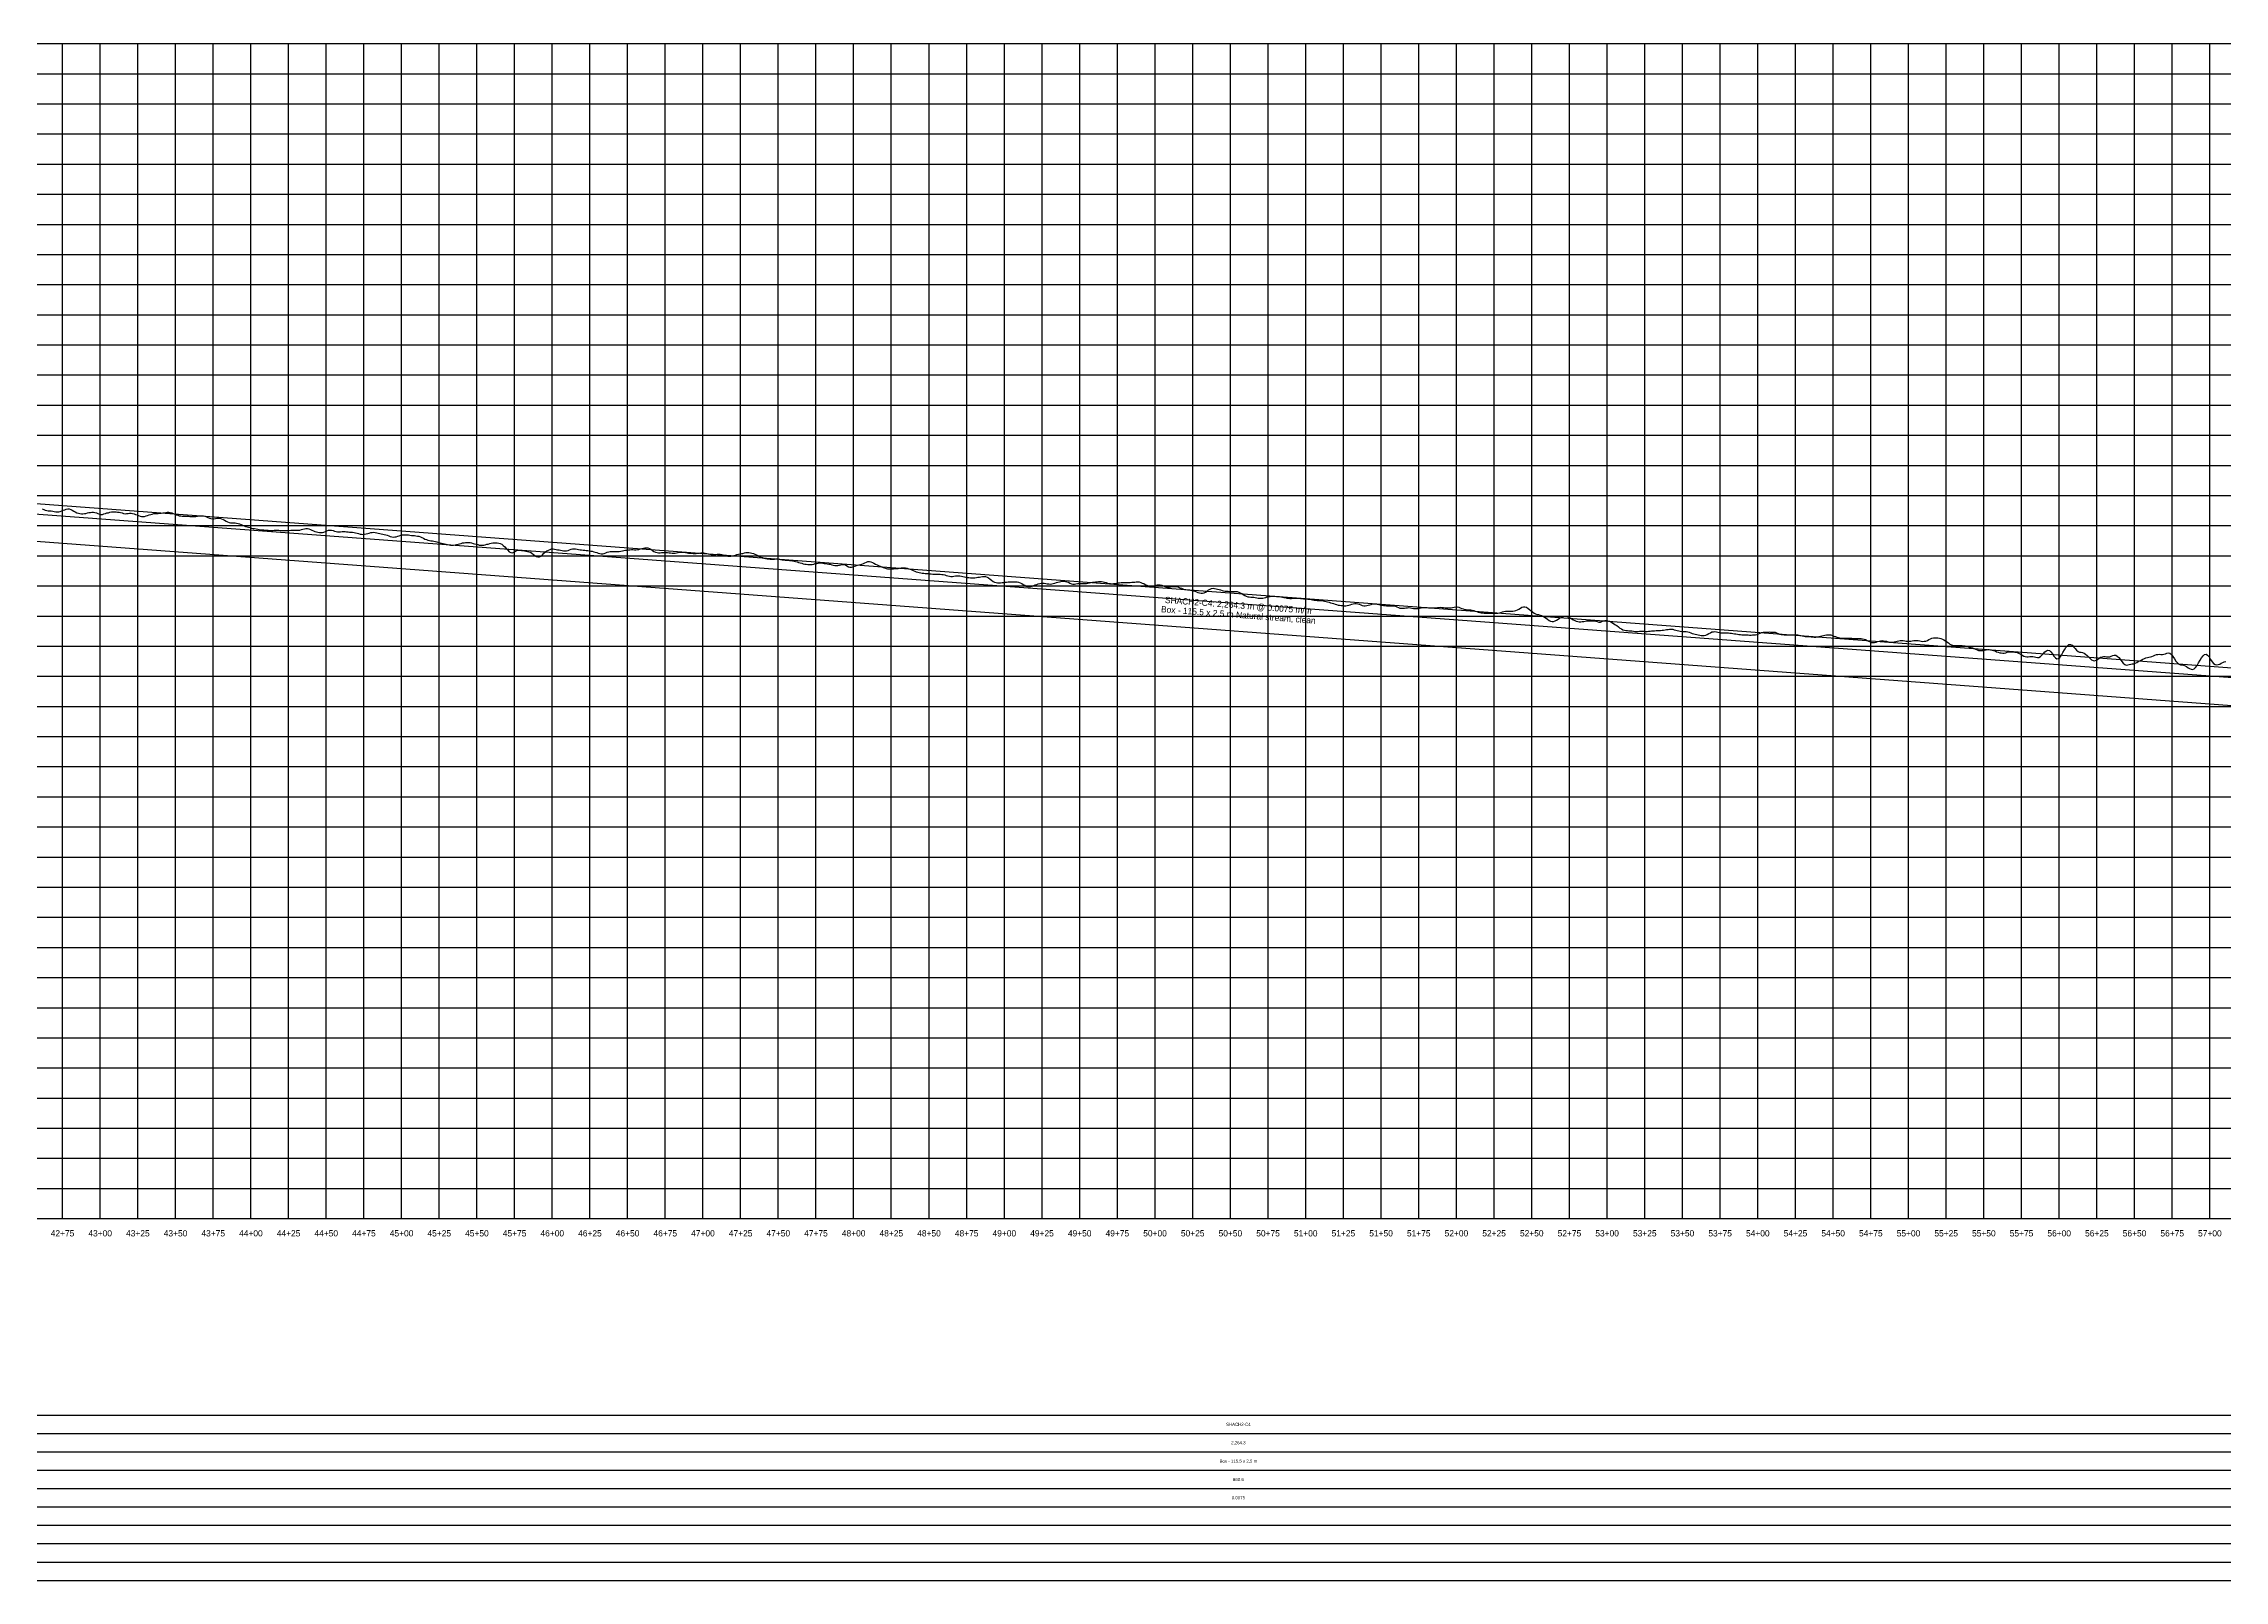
# Model space of a CAD drawing. Extents: x -64 to 11475, y -140 to 887.
# Drawn here: x 4262 to 5710, y -140 to 880 of the extents above; entities that cross this region are included whole.
import ezdxf
from ezdxf.enums import TextEntityAlignment as Align

# ---------------------------------------------------------------- set-up
doc = ezdxf.new("R2010")
doc.units = 0
for name, color, linetype in [('Annotation', 7, 'Continuous'), ('Annotation_Table', 254, 'Continuous'), ('Crown', 7, 'Continuous'), ('Grid', 254, 'Continuous'), ('Grid_Text', 7, 'Continuous'), ('Ground_Elevation', 3, 'Continuous'), ('Hydraulic_Grade', 5, 'Continuous'), ('Invert', 7, 'Continuous')]:
    doc.layers.add(name, color=color, linetype=linetype)

msp = doc.modelspace()

# ---------------------------------------------------------------- linework, layer by layer
at = {"layer": 'Annotation_Table', "color": 254}
for points in [[(-25, -30.5), (11450, -30.5)], [(-25, -42.7), (11450, -42.7)], [(-25, -54.9), (11450, -54.9)], [(-25, -67.1), (11450, -67.1)], [(-25, -79.2), (11450, -79.2)], [(-25, -91.4), (11450, -91.4)], [(-25, -103.6), (11450, -103.6)], [(-25, -115.8), (11450, -115.8)], [(-25, -128), (11450, -128)], [(-25, -140.2), (11450, -140.2)]]:
    msp.add_lwpolyline(points, dxfattribs=at)
at = {"layer": 'Crown', "color": 0}
msp.add_lwpolyline([(3923.2, 599.8), (6187.5, 430.2)], dxfattribs=at)
at = {"layer": 'Grid', "color": 254}
for points in [[(-25, 880), (11450, 880)], [(4275, 100), (4275, 880)], [(4300, 100), (4300, 880)], [(4325, 100), (4325, 880)], [(4350, 100), (4350, 880)], [(4375, 100), (4375, 880)], [(4400, 100), (4400, 880)], [(4425, 100), (4425, 880)], [(4450, 100), (4450, 880)], [(4475, 100), (4475, 880)], [(4500, 100), (4500, 880)], [(4525, 100), (4525, 880)], [(4550, 100), (4550, 880)], [(4575, 100), (4575, 880)], [(4600, 100), (4600, 880)], [(4625, 100), (4625, 880)], [(4650, 100), (4650, 880)], [(4675, 100), (4675, 880)], [(4700, 100), (4700, 880)], [(4725, 100), (4725, 880)], [(4750, 100), (4750, 880)], [(4775, 100), (4775, 880)], [(4800, 100), (4800, 880)], [(4825, 100), (4825, 880)], [(4850, 100), (4850, 880)], [(4875, 100), (4875, 880)], [(4900, 100), (4900, 880)], [(4925, 100), (4925, 880)], [(4950, 100), (4950, 880)], [(4975, 100), (4975, 880)], [(5000, 100), (5000, 880)], [(5025, 100), (5025, 880)], [(5050, 100), (5050, 880)], [(5075, 100), (5075, 880)], [(5100, 100), (5100, 880)], [(5125, 100), (5125, 880)], [(5150, 100), (5150, 880)], [(5175, 100), (5175, 880)], [(5200, 100), (5200, 880)], [(5225, 100), (5225, 880)], [(5250, 100), (5250, 880)], [(5275, 100), (5275, 880)], [(5300, 100), (5300, 880)], [(5325, 100), (5325, 880)], [(5350, 100), (5350, 880)], [(5375, 100), (5375, 880)], [(5400, 100), (5400, 880)], [(5425, 100), (5425, 880)], [(5450, 100), (5450, 880)], [(5475, 100), (5475, 880)], [(5500, 100), (5500, 880)], [(5525, 100), (5525, 880)], [(5550, 100), (5550, 880)], [(5575, 100), (5575, 880)], [(5600, 100), (5600, 880)], [(5625, 100), (5625, 880)], [(5650, 100), (5650, 880)], [(5675, 100), (5675, 880)], [(5700, 100), (5700, 880)], [(-25, 860), (11450, 860)], [(-25, 840), (11450, 840)], [(-25, 820), (11450, 820)], [(-25, 800), (11450, 800)], [(-25, 780), (11450, 780)], [(-25, 760), (11450, 760)], [(-25, 740), (11450, 740)], [(-25, 720), (11450, 720)], [(-25, 700), (11450, 700)], [(-25, 680), (11450, 680)], [(-25, 660), (11450, 660)], [(-25, 640), (11450, 640)], [(-25, 620), (11450, 620)], [(-25, 600), (11450, 600)], [(-25, 580), (11450, 580)], [(-25, 560), (11450, 560)], [(-25, 540), (11450, 540)], [(-25, 520), (11450, 520)], [(-25, 500), (11450, 500)], [(-25, 480), (11450, 480)], [(-25, 460), (11450, 460)], [(-25, 440), (11450, 440)], [(-25, 420), (11450, 420)], [(-25, 400), (11450, 400)], [(-25, 380), (11450, 380)], [(-25, 360), (11450, 360)], [(-25, 340), (11450, 340)], [(-25, 320), (11450, 320)], [(-25, 300), (11450, 300)], [(-25, 280), (11450, 280)], [(-25, 260), (11450, 260)], [(-25, 240), (11450, 240)], [(-25, 220), (11450, 220)], [(-25, 200), (11450, 200)], [(-25, 180), (11450, 180)], [(-25, 160), (11450, 160)], [(-25, 140), (11450, 140)], [(-25, 120), (11450, 120)], [(-25, 100), (11450, 100)]]:
    msp.add_lwpolyline(points, dxfattribs=at)
at = {"layer": 'Ground_Elevation', "color": 3}
msp.add_lwpolyline([(4261.5, 571.2), (4262.5, 570.7), (4263.5, 570.3), (4264.5, 570.1), (4265.5, 569.9), (4266.5, 569.9), (4267.5, 569.8), (4268.5, 569.6), (4269.5, 569.4), (4270.5, 569.2), (4271.5, 569.2), (4272.5, 569.2), (4273.5, 569.4), (4274.5, 569.8), (4275.5, 570.2), (4276.5, 570.6), (4277.5, 571), (4278.5, 571.2), (4279.5, 571.2), (4280.5, 570.8), (4281.5, 570.3), (4282.5, 569.7), (4283.5, 569.1), (4284.5, 568.6), (4285.5, 568.3), (4286.5, 568), (4287.5, 567.9), (4288.5, 567.9), (4289.5, 568), (4290.5, 568.1), (4291.5, 568.4), (4292.5, 568.7), (4293.5, 568.8), (4294.5, 569), (4295.5, 569), (4296.5, 568.8), (4297.5, 568.5), (4298.5, 568.1), (4299.5, 567.7), (4300.5, 567.4), (4301.5, 567.4), (4302.5, 567.8), (4303.5, 568.1), (4304.5, 568.4), (4305.5, 568.4), (4306.5, 569), (4307.5, 569.1), (4308.5, 569.2), (4309.5, 569.1), (4310.5, 569.1), (4311.5, 569), (4312.5, 568.9), (4313.5, 568.8), (4314.5, 568.5), (4315.5, 568.1), (4316.5, 567.9), (4317.5, 568), (4318.5, 568.1), (4319.5, 568.3), (4320.5, 568.3), (4321.5, 568.1), (4322.5, 567.9), (4323.5, 567.5), (4324.5, 567.1), (4325.5, 566.7), (4326.5, 566.3), (4327.5, 566.1), (4328.5, 566), (4329.5, 566.1), (4330.5, 566.4), (4331.5, 566.8), (4332.5, 567.1), (4333.5, 567.4), (4334.5, 567.7), (4335.5, 568), (4336.5, 568.1), (4337.5, 568.1), (4338.5, 568.1), (4339.5, 568.2), (4340.5, 568.3), (4341.5, 568.4), (4342.5, 568.6), (4343.5, 568.7), (4344.5, 568.9), (4345.5, 568.9), (4346.5, 568.8), (4347.5, 568.4), (4348.5, 568), (4349.5, 567.6), (4350.5, 567.2), (4351.5, 566.9), (4352.5, 566.5), (4353.5, 566.4), (4354.5, 566.3), (4355.5, 566.3), (4356.5, 566.3), (4357.5, 566.3), (4358.5, 566.2), (4359.5, 566.1), (4360.5, 566), (4361.5, 566), (4362.5, 566), (4363.5, 566.1), (4364.5, 566.2), (4365.5, 566.4), (4366.5, 566.5), (4367.5, 566.6), (4368.5, 566.5), (4369.5, 566.2), (4370.5, 565.9), (4371.5, 565.4), (4372.5, 565), (4373.5, 564.7), (4374.5, 564.5), (4375.5, 564.5), (4376.5, 564.7), (4377.5, 564.9), (4378.5, 565), (4379.5, 564.9), (4380.5, 564.6), (4381.5, 564.1), (4382.5, 563.6), (4383.5, 563), (4384.5, 562.5), (4385.5, 562.1), (4386.5, 561.9), (4387.5, 561.9), (4388.5, 561.9), (4389.5, 561.9), (4390.5, 561.7), (4391.5, 561.4), (4392.5, 561.1), (4393.5, 560.7), (4394.5, 560.3), (4395.5, 559.9), (4396.5, 559.5), (4397.5, 559.2), (4398.5, 559), (4399.5, 558.7), (4400.5, 558.4), (4401.5, 558.2), (4402.5, 558), (4403.5, 557.8), (4404.5, 557.6), (4405.5, 557.4), (4406.5, 557.3), (4407.5, 557.3), (4408.5, 557.2), (4409.5, 557), (4410.5, 556.9), (4411.5, 556.9), (4412.5, 556.8), (4413.5, 556.8), (4414.5, 556.8), (4415.5, 556.9), (4416.5, 557), (4417.5, 556.9), (4418.5, 556.9), (4419.5, 556.8), (4420.5, 556.7), (4421.5, 556.7), (4422.5, 556.7), (4423.5, 556.7), (4424.5, 556.7), (4425.5, 556.8), (4426.5, 557), (4427.5, 557), (4428.5, 557), (4429.5, 557), (4430.5, 557), (4431.5, 557), (4432.5, 557.1), (4433.5, 557.4), (4434.5, 557.7), (4435.5, 557.9), (4436.5, 558.1), (4437.5, 558), (4438.5, 557.8), (4439.5, 557.4), (4440.5, 557), (4441.5, 556.6), (4442.5, 556.2), (4443.5, 555.9), (4444.5, 555.7), (4445.5, 555.5), (4446.5, 555.4), (4447.5, 555.4), (4448.5, 555.7), (4449.5, 556.1), (4450.5, 556.6), (4451.5, 557), (4452.5, 557.1), (4453.5, 557), (4454.5, 556.7), (4455.5, 556.4), (4456.5, 556), (4457.5, 555.8), (4458.5, 555.8), (4459.5, 555.9), (4460.5, 556), (4461.5, 556.1), (4462.5, 556), (4463.5, 555.9), (4464.5, 555.8), (4465.5, 555.6), (4466.5, 555.6), (4467.5, 555.6), (4468.5, 555.5), (4469.5, 555.3), (4470.5, 555), (4471.5, 554.7), (4472.5, 554.4), (4473.5, 554.3), (4474.5, 554.2), (4475.5, 554.3), (4476.5, 554.5), (4477.5, 554.8), (4478.5, 555.1), (4479.5, 555.4), (4480.5, 555.5), (4481.5, 555.6), (4482.5, 555.4), (4483.5, 555.2), (4484.5, 555), (4485.5, 554.8), (4486.5, 554.6), (4487.5, 554.4), (4488.5, 554.2), (4489.5, 553.9), (4490.5, 553.6), (4491.5, 553.2), (4492.5, 552.8), (4493.5, 552.6), (4494.5, 552.4), (4495.5, 552.5), (4496.5, 552.6), (4497.5, 552.9), (4498.5, 553.3), (4499.5, 553.6), (4500.5, 553.8), (4501.5, 554), (4502.5, 554), (4503.5, 553.9), (4504.5, 553.8), (4505.5, 553.7), (4506.5, 553.5), (4507.5, 553.4), (4508.5, 553.4), (4509.5, 553.3), (4510.5, 553.1), (4511.5, 552.9), (4512.5, 552.6), (4513.5, 552.1), (4514.5, 551.6), (4515.5, 551.1), (4516.5, 550.7), (4517.5, 550.4), (4518.5, 550.1), (4519.5, 549.9), (4520.5, 549.8), (4521.5, 549.7), (4522.5, 549.5), (4523.5, 549.2), (4524.5, 548.9), (4525.5, 548.5), (4526.5, 548.3), (4527.5, 548.1), (4528.5, 547.9), (4529.5, 547.7), (4530.5, 547.4), (4531.5, 547.2), (4532.5, 547.1), (4533.5, 547), (4534.5, 547), (4535.5, 547.2), (4536.5, 547.4), (4537.5, 547.6), (4538.5, 547.9), (4539.5, 548.2), (4540.5, 548.5), (4541.5, 548.6), (4542.5, 548.7), (4543.5, 548.8), (4544.5, 548.8), (4545.5, 548.7), (4546.5, 548.5), (4547.5, 548.2), (4548.5, 548), (4549.5, 547.7), (4550.5, 547.4), (4551.5, 547.1), (4552.5, 547), (4553.5, 547), (4554.5, 547.1), (4555.5, 547.3), (4556.5, 547.6), (4557.5, 547.8), (4558.5, 548.1), (4559.5, 548.4), (4560.5, 548.6), (4561.5, 548.6), (4562.5, 548.6), (4563.5, 548.5), (4564.5, 548.4), (4565.5, 548.2), (4566.5, 547.7), (4567.5, 546.9), (4568.5, 545.9), (4569.5, 544.8), (4570.5, 543.7), (4571.5, 542.7), (4572.5, 542.1), (4573.5, 542), (4574.5, 542.4), (4575.5, 543), (4576.5, 543.5), (4577.5, 543.8), (4578.5, 543.7), (4579.5, 543.6), (4580.5, 543.4), (4581.5, 543.3), (4582.5, 543.1), (4583.5, 542.8), (4584.5, 542.6), (4585.5, 542.3), (4586.5, 541.7), (4587.5, 540.9), (4588.5, 540.1), (4589.5, 539.5), (4590.5, 539.2), (4591.5, 539.3), (4592.5, 539.8), (4593.5, 540.7), (4594.5, 541.7), (4595.5, 542.6), (4596.5, 543.2), (4597.5, 543.8), (4598.5, 544.1), (4599.5, 544.5), (4600.5, 544.5), (4601.5, 544.3), (4602.5, 544.2), (4603.5, 544), (4604.5, 543.9), (4605.5, 543.7), (4606.5, 543.5), (4607.5, 543.3), (4608.5, 543.2), (4609.5, 543.3), (4610.5, 543.6), (4611.5, 544), (4612.5, 544.4), (4613.5, 544.7), (4614.5, 544.7), (4615.5, 544.5), (4616.5, 544.3), (4617.5, 544.1), (4618.5, 544), (4619.5, 543.9), (4620.5, 543.8), (4621.5, 543.7), (4622.5, 543.6), (4623.5, 543.4), (4624.5, 543.2), (4625.5, 543.1), (4626.5, 543), (4627.5, 542.7), (4628.5, 542.4), (4629.5, 542.1), (4630.5, 541.7), (4631.5, 541.4), (4632.5, 541.2), (4633.5, 541.3), (4634.5, 541.6), (4635.5, 542), (4636.5, 542.4), (4637.5, 542.7), (4638.5, 542.8), (4639.5, 542.8), (4640.5, 542.8), (4641.5, 542.8), (4642.5, 542.8), (4643.5, 542.8), (4644.5, 542.9), (4645.5, 543), (4646.5, 543.3), (4647.5, 543.5), (4648.5, 543.7), (4649.5, 543.8), (4650.5, 544), (4651.5, 544), (4652.5, 544.1), (4653.5, 544.1), (4654.5, 544), (4655.5, 544), (4656.5, 544.1), (4657.5, 544.2), (4658.5, 544.5), (4659.5, 544.8), (4660.5, 545.1), (4661.5, 545.3), (4662.5, 545.3), (4663.5, 545.2), (4664.5, 544.9), (4665.5, 544.3), (4666.5, 543.6), (4667.5, 542.9), (4668.5, 542.4), (4669.5, 542.1), (4670.5, 542), (4671.5, 542), (4672.5, 542.1), (4673.5, 542.2), (4674.5, 542.2), (4675.5, 542.2), (4676.5, 542.1), (4677.5, 542), (4678.5, 541.9), (4679.5, 541.8), (4680.5, 541.8), (4681.5, 541.8), (4682.5, 542), (4683.5, 542.2), (4684.5, 542.4), (4685.5, 542.4), (4686.5, 542.4), (4687.5, 542.3), (4688.5, 542.2), (4689.5, 542), (4690.5, 541.8), (4691.5, 541.8), (4692.5, 541.7), (4693.5, 541.6), (4694.5, 541.6), (4695.5, 541.6), (4696.5, 541.7), (4697.5, 541.8), (4698.5, 541.9), (4699.5, 541.9), (4700.5, 541.9), (4701.5, 541.8), (4702.5, 541.6), (4703.5, 541.3), (4704.5, 541), (4705.5, 540.8), (4706.5, 540.7), (4707.5, 540.7), (4708.5, 540.8), (4709.5, 541), (4710.5, 541), (4711.5, 541), (4712.5, 540.9), (4713.5, 540.7), (4714.5, 540.4), (4715.5, 540), (4716.5, 539.7), (4717.5, 539.7), (4718.5, 539.7), (4719.5, 539.9), (4720.5, 540.2), (4721.5, 540.5), (4722.5, 540.8), (4723.5, 541), (4724.5, 541.2), (4725.5, 541.4), (4726.5, 541.6), (4727.5, 541.9), (4728.5, 542.1), (4729.5, 542.2), (4730.5, 542.2), (4731.5, 542), (4732.5, 541.8), (4733.5, 541.4), (4734.5, 541), (4735.5, 540.6), (4736.5, 540.1), (4737.5, 539.6), (4738.5, 539.1), (4739.5, 538.8), (4740.5, 538.4), (4741.5, 538.2), (4742.5, 538), (4743.5, 537.9), (4744.5, 537.8), (4745.5, 537.7), (4746.5, 537.7), (4747.5, 537.8), (4748.5, 537.9), (4749.5, 537.9), (4750.5, 537.8), (4751.5, 537.6), (4752.5, 537.4), (4753.5, 537.2), (4754.5, 537.1), (4755.5, 537), (4756.5, 537), (4757.5, 536.9), (4758.5, 536.8), (4759.5, 536.6), (4760.5, 536.4), (4761.5, 536.2), (4762.5, 535.9), (4763.5, 535.6), (4764.5, 535.3), (4765.5, 535), (4766.5, 534.7), (4767.5, 534.5), (4768.5, 534.4), (4769.5, 534.3), (4770.5, 534.2), (4771.5, 534.2), (4772.5, 534.3), (4773.5, 534.5), (4774.5, 534.8), (4775.5, 534.9), (4776.5, 535.1), (4777.5, 535.2), (4778.5, 535.2), (4779.5, 535.1), (4780.5, 534.9), (4781.5, 534.8), (4782.5, 534.7), (4783.5, 534.5), (4784.5, 534.4), (4785.5, 534), (4786.5, 533.7), (4787.5, 533.5), (4788.5, 533.5), (4789.5, 533.6), (4790.5, 533.8), (4791.5, 533.9), (4792.5, 534.2), (4793.5, 534.2), (4794.5, 533.9), (4795.5, 533.3), (4796.5, 532.7), (4797.5, 532.5), (4798.5, 532.5), (4799.5, 532.7), (4800.5, 533.1), (4801.5, 533.4), (4802.5, 533.7), (4803.5, 533.9), (4804.5, 534.1), (4805.5, 534.4), (4806.5, 534.8), (4807.5, 535.3), (4808.5, 535.8), (4809.5, 536.2), (4810.5, 536.2), (4811.5, 536), (4812.5, 535.5), (4813.5, 535), (4814.5, 534.5), (4815.5, 534), (4816.5, 533.6), (4817.5, 533.1), (4818.5, 532.7), (4819.5, 532.3), (4820.5, 531.9), (4821.5, 531.6), (4822.5, 531.3), (4823.5, 531.3), (4824.5, 531.3), (4825.5, 531.4), (4826.5, 531.4), (4827.5, 531.5), (4828.5, 531.5), (4829.5, 531.6), (4830.5, 531.8), (4831.5, 531.9), (4832.5, 532), (4833.5, 532), (4834.5, 531.9), (4835.5, 531.7), (4836.5, 531.4), (4837.5, 531), (4838.5, 530.6), (4839.5, 530.2), (4840.5, 529.8), (4841.5, 529.4), (4842.5, 529.1), (4843.5, 528.9), (4844.5, 528.6), (4845.5, 528.5), (4846.5, 528.4), (4847.5, 528.3), (4848.5, 528.3), (4849.5, 528.2), (4850.5, 528.1), (4851.5, 528), (4852.5, 527.8), (4853.5, 527.8), (4854.5, 527.7), (4855.5, 527.7), (4856.5, 527.7), (4857.5, 527.7), (4858.5, 527.6), (4859.5, 527.5), (4860.5, 527.4), (4861.5, 527), (4862.5, 526.7), (4863.5, 526.5), (4864.5, 526.3), (4865.5, 526.3), (4866.5, 526.4), (4867.5, 526.6), (4868.5, 526.7), (4869.5, 526.7), (4870.5, 526.6), (4871.5, 526.5), (4872.5, 526.2), (4873.5, 526), (4874.5, 525.7), (4875.5, 525.6), (4876.5, 525.5), (4877.5, 525.4), (4878.5, 525.4), (4879.5, 525.4), (4880.5, 525.4), (4881.5, 525.5), (4882.5, 525.7), (4883.5, 525.9), (4884.5, 526.1), (4885.5, 526.3), (4886.5, 526.3), (4887.5, 526.2), (4888.5, 525.9), (4889.5, 525.3), (4890.5, 524.5), (4891.5, 523.7), (4892.5, 523), (4893.5, 522.5), (4894.5, 522.2), (4895.5, 522), (4896.5, 522), (4897.5, 522.1), (4898.5, 522.2), (4899.5, 522.3), (4900.5, 522.4), (4901.5, 522.5), (4902.5, 522.6), (4903.5, 522.7), (4904.5, 522.8), (4905.5, 522.8), (4906.5, 522.8), (4907.5, 522.8), (4908.5, 522.7), (4909.5, 522.5), (4910.5, 522.1), (4911.5, 521.6), (4912.5, 521), (4913.5, 520.4), (4914.5, 519.9), (4915.5, 519.5), (4916.5, 519.4), (4917.5, 519.5), (4918.5, 519.8), (4919.5, 520.2), (4920.5, 520.6), (4921.5, 521), (4922.5, 521.3), (4923.5, 521.6), (4924.5, 521.7), (4925.5, 521.8), (4926.5, 521.7), (4927.5, 521.6), (4928.5, 521.4), (4929.5, 521.3), (4930.5, 521.2), (4931.5, 521.3), (4932.5, 521.5), (4933.5, 521.9), (4934.5, 522.2), (4935.5, 522.5), (4936.5, 522.8), (4937.5, 523), (4938.5, 523.1), (4939.5, 523.1), (4940.5, 523), (4941.5, 522.8), (4942.5, 522.4), (4943.5, 521.9), (4944.5, 521.4), (4945.5, 521.1), (4946.5, 521.1), (4947.5, 521.3), (4948.5, 521.5), (4949.5, 521.6), (4950.5, 521.6), (4951.5, 521.6), (4952.5, 521.5), (4953.5, 521.5), (4954.5, 521.6), (4955.5, 521.8), (4956.5, 522), (4957.5, 522.2), (4958.5, 522.4), (4959.5, 522.5), (4960.5, 522.7), (4961.5, 522.8), (4962.5, 522.9), (4963.5, 523), (4964.5, 522.9), (4965.5, 522.8), (4966.5, 522.5), (4967.5, 522.2), (4968.5, 521.9), (4969.5, 521.6), (4970.5, 521.5), (4971.5, 521.4), (4972.5, 521.5), (4973.5, 521.6), (4974.5, 521.8), (4975.5, 522), (4976.5, 522.1), (4977.5, 522.2), (4978.5, 522.2), (4979.5, 522.3), (4980.5, 522.3), (4981.5, 522.2), (4982.5, 522.3), (4983.5, 522.3), (4984.5, 522.4), (4985.5, 522.4), (4986.5, 522.5), (4987.5, 522.6), (4988.5, 522.6), (4989.5, 522.6), (4990.5, 522.3), (4991.5, 521.9), (4992.5, 521.5), (4993.5, 520.9), (4994.5, 520.5), (4995.5, 520.1), (4996.5, 519.9), (4997.5, 519.9), (4998.5, 519.9), (4999.5, 520.1), (5000.5, 520.4), (5001.5, 520.7), (5002.5, 520.7), (5003.5, 520.6), (5004.5, 520.4), (5005.5, 520), (5006.5, 519.5), (5007.5, 519.2), (5008.5, 519.1), (5009.5, 519.2), (5010.5, 519.4), (5011.5, 519.6), (5012.5, 519.7), (5013.5, 519.7), (5014.5, 519.5), (5015.5, 519.2), (5016.5, 518.8), (5017.5, 518.4), (5018.5, 518), (5019.5, 517.7), (5020.5, 517.6), (5021.5, 517.4), (5022.5, 517.3), (5023.5, 517.2), (5024.5, 517), (5025.5, 516.8), (5026.5, 516.5), (5027.5, 516), (5028.5, 515.6), (5029.5, 515.3), (5030.5, 515.1), (5031.5, 515.2), (5032.5, 515.4), (5033.5, 515.8), (5034.5, 516.5), (5035.5, 517.3), (5036.5, 517.9), (5037.5, 518.3), (5038.5, 518.4), (5039.5, 518.3), (5040.5, 518.1), (5041.5, 517.9), (5042.5, 517.6), (5043.5, 517.3), (5044.5, 517), (5045.5, 516.8), (5046.5, 516.6), (5047.5, 516.5), (5048.5, 516.4), (5049.5, 516.3), (5050.5, 516.3), (5051.5, 516.3), (5052.5, 516.3), (5053.5, 516.3), (5054.5, 516.2), (5055.5, 515.9), (5056.5, 515.5), (5057.5, 514.9), (5058.5, 514.2), (5059.5, 513.6), (5060.5, 513.2), (5061.5, 512.8), (5062.5, 512.7), (5063.5, 512.6), (5064.5, 512.6), (5065.5, 512.5), (5066.5, 512.3), (5067.5, 512.1), (5068.5, 511.9), (5069.5, 511.8), (5070.5, 511.8), (5071.5, 511.9), (5072.5, 512.1), (5073.5, 512.4), (5074.5, 512.7), (5075.5, 512.9), (5076.5, 513), (5077.5, 513.1), (5078.5, 513.1), (5079.5, 513.1), (5080.5, 513), (5081.5, 513), (5082.5, 512.9), (5083.5, 512.8), (5084.5, 512.6), (5085.5, 512.4), (5086.5, 512.2), (5087.5, 511.9), (5088.5, 511.8), (5089.5, 511.7), (5090.5, 511.7), (5091.5, 511.8), (5092.5, 511.8), (5093.5, 511.9), (5094.5, 511.9), (5095.5, 511.8), (5096.5, 511.7), (5097.5, 511.6), (5098.5, 511.5), (5099.5, 511.5), (5100.5, 511.4), (5101.5, 511.2), (5102.5, 511.1), (5103.5, 510.9), (5104.5, 510.8), (5105.5, 510.6), (5106.5, 510.5), (5107.5, 510.4), (5108.5, 510.4), (5109.5, 510.3), (5110.5, 510.2), (5111.5, 510), (5112.5, 509.9), (5113.5, 509.7), (5114.5, 509.4), (5115.5, 509.1), (5116.5, 508.8), (5117.5, 508.5), (5118.5, 508.2), (5119.5, 507.9), (5120.5, 507.6), (5121.5, 507.3), (5122.5, 507.1), (5123.5, 507), (5124.5, 506.9), (5125.5, 506.8), (5126.5, 506.8), (5127.5, 506.9), (5128.5, 507.1), (5129.5, 507.5), (5130.5, 507.8), (5131.5, 508.1), (5132.5, 508.2), (5133.5, 508.2), (5134.5, 508.1), (5135.5, 507.8), (5136.5, 507.4), (5137.5, 507), (5138.5, 506.8), (5139.5, 506.7), (5140.5, 506.9), (5141.5, 507.1), (5142.5, 507.4), (5143.5, 507.7), (5144.5, 508), (5145.5, 508.1), (5146.5, 508), (5147.5, 507.8), (5148.5, 507.6), (5149.5, 507.4), (5150.5, 507.2), (5151.5, 507), (5152.5, 506.9), (5153.5, 506.8), (5154.5, 506.8), (5155.5, 506.8), (5156.5, 506.8), (5157.5, 506.8), (5158.5, 506.7), (5159.5, 506.5), (5160.5, 506.1), (5161.5, 505.7), (5162.5, 505.3), (5163.5, 505.2), (5164.5, 505.2), (5165.5, 505.2), (5166.5, 505.4), (5167.5, 505.5), (5168.5, 505.6), (5169.5, 505.5), (5170.5, 505.2), (5171.5, 505), (5172.5, 504.9), (5173.5, 504.9), (5174.5, 505.1), (5175.5, 505.2), (5176.5, 505.4), (5177.5, 505.6), (5178.5, 505.6), (5179.5, 505.6), (5180.5, 505.6), (5181.5, 505.5), (5182.5, 505.5), (5183.5, 505.5), (5184.5, 505.5), (5185.5, 505.5), (5186.5, 505.5), (5187.5, 505.6), (5188.5, 505.7), (5189.5, 505.8), (5190.5, 505.7), (5191.5, 505.6), (5192.5, 505.5), (5193.5, 505.4), (5194.5, 505.4), (5195.5, 505.4), (5196.5, 505.5), (5197.5, 505.7), (5198.5, 505.9), (5199.5, 506), (5200.5, 506), (5201.5, 505.8), (5202.5, 505.5), (5203.5, 505.1), (5204.5, 504.7), (5205.5, 504.4), (5206.5, 504.3), (5207.5, 504.2), (5208.5, 504.1), (5209.5, 504), (5210.5, 503.8), (5211.5, 503.6), (5212.5, 503.2), (5213.5, 502.9), (5214.5, 502.6), (5215.5, 502.4), (5216.5, 502.2), (5217.5, 502.1), (5218.5, 502), (5219.5, 501.9), (5220.5, 501.9), (5221.5, 501.9), (5222.5, 502), (5223.5, 502), (5224.5, 502), (5225.5, 501.9), (5226.5, 501.9), (5227.5, 502), (5228.5, 502.1), (5229.5, 502.4), (5230.5, 502.7), (5231.5, 503), (5232.5, 503.2), (5233.5, 503.3), (5234.5, 503.3), (5235.5, 503.3), (5236.5, 503.3), (5237.5, 503.3), (5238.5, 503.4), (5239.5, 503.6), (5240.5, 504.1), (5241.5, 504.6), (5242.5, 505.2), (5243.5, 505.8), (5244.5, 506.1), (5245.5, 506.1), (5246.5, 505.8), (5247.5, 505.1), (5248.5, 504.3), (5249.5, 503.4), (5250.5, 502.7), (5251.5, 502), (5252.5, 501.5), (5253.5, 501.1), (5254.5, 500.9), (5255.5, 500.6), (5256.5, 500.3), (5257.5, 499.9), (5258.5, 499.3), (5259.5, 498.5), (5260.5, 497.8), (5261.5, 497.1), (5262.5, 496.6), (5263.5, 496.4), (5264.5, 496.4), (5265.5, 496.8), (5266.5, 497.3), (5267.5, 497.9), (5268.5, 498.5), (5269.5, 499.1), (5270.5, 499.5), (5271.5, 499.8), (5272.5, 499.8), (5273.5, 499.6), (5274.5, 499.2), (5275.5, 498.7), (5276.5, 498.1), (5277.5, 497.5), (5278.5, 497), (5279.5, 496.6), (5280.5, 496.3), (5281.5, 496.2), (5282.5, 496.2), (5283.5, 496.3), (5284.5, 496.4), (5285.5, 496.5), (5286.5, 496.7), (5287.5, 496.8), (5288.5, 496.8), (5289.5, 496.9), (5290.5, 496.9), (5291.5, 496.8), (5292.5, 496.6), (5293.5, 496.3), (5294.5, 496), (5295.5, 496), (5296.5, 496.4), (5297.5, 496.8), (5298.5, 497), (5299.5, 497), (5300.5, 496.9), (5301.5, 496.6), (5302.5, 496.1), (5303.5, 495.4), (5304.5, 494.8), (5305.5, 494.2), (5306.5, 493.6), (5307.5, 492.8), (5308.5, 492), (5309.5, 491.4), (5310.5, 490.9), (5311.5, 490.6), (5312.5, 490.4), (5313.5, 490.3), (5314.5, 490.2), (5315.5, 490.2), (5316.5, 490.1), (5317.5, 489.9), (5318.5, 489.8), (5319.5, 489.8), (5320.5, 489.8), (5321.5, 489.9), (5322.5, 489.9), (5323.5, 489.9), (5324.5, 489.9), (5325.5, 489.8), (5326.5, 489.8), (5327.5, 489.9), (5328.5, 490), (5329.5, 490.1), (5330.5, 490.2), (5331.5, 490.2), (5332.5, 490.3), (5333.5, 490.3), (5334.5, 490.4), (5335.5, 490.4), (5336.5, 490.5), (5337.5, 490.6), (5338.5, 490.8), (5339.5, 491), (5340.5, 491.1), (5341.5, 491.2), (5342.5, 491.3), (5343.5, 491.2), (5344.5, 490.9), (5345.5, 490.6), (5346.5, 490.3), (5347.5, 490.1), (5348.5, 489.9), (5349.5, 489.8), (5350.5, 489.8), (5351.5, 489.8), (5352.5, 489.7), (5353.5, 489.5), (5354.5, 489.2), (5355.5, 488.8), (5356.5, 488.5), (5357.5, 488.2), (5358.5, 487.9), (5359.5, 487.7), (5360.5, 487.5), (5361.5, 487.3), (5362.5, 487.1), (5363.5, 487), (5364.5, 487.1), (5365.5, 487.3), (5366.5, 487.7), (5367.5, 488.3), (5368.5, 488.9), (5369.5, 489.4), (5370.5, 489.6), (5371.5, 489.7), (5372.5, 489.5), (5373.5, 489.3), (5374.5, 489.1), (5375.5, 488.9), (5376.5, 488.9), (5377.5, 488.9), (5378.5, 488.9), (5379.5, 488.9), (5380.5, 488.8), (5381.5, 488.7), (5382.5, 488.6), (5383.5, 488.4), (5384.5, 488.2), (5385.5, 488.1), (5386.5, 488), (5387.5, 487.8), (5388.5, 487.7), (5389.5, 487.6), (5390.5, 487.6), (5391.5, 487.5), (5392.5, 487.4), (5393.5, 487.4), (5394.5, 487.3), (5395.5, 487.3), (5396.5, 487.4), (5397.5, 487.4), (5398.5, 487.5), (5399.5, 487.8), (5400.5, 488.2), (5401.5, 488.7), (5402.5, 489), (5403.5, 489.2), (5404.5, 489.3), (5405.5, 489.3), (5406.5, 489.3), (5407.5, 489.4), (5408.5, 489.3), (5409.5, 489.3), (5410.5, 489.3), (5411.5, 489.3), (5412.5, 488.9), (5413.5, 488.4), (5414.5, 488), (5415.5, 487.8), (5416.5, 487.7), (5417.5, 487.6), (5418.5, 487.5), (5419.5, 487.5), (5420.5, 487.5), (5421.5, 487.5), (5422.5, 487.6), (5423.5, 487.6), (5424.5, 487.6), (5425.5, 487.5), (5426.5, 487.4), (5427.5, 487.2), (5428.5, 487), (5429.5, 486.8), (5430.5, 486.6), (5431.5, 486.5), (5432.5, 486.4), (5433.5, 486.4), (5434.5, 486.3), (5435.5, 486.2), (5436.5, 486.2), (5437.5, 486), (5438.5, 486), (5439.5, 486.2), (5440.5, 486.4), (5441.5, 486.6), (5442.5, 486.9), (5443.5, 487), (5444.5, 487.3), (5445.5, 487.5), (5446.5, 487.6), (5447.5, 487.6), (5448.5, 487.4), (5449.5, 487.1), (5450.5, 486.7), (5451.5, 486.3), (5452.5, 486), (5453.5, 485.7), (5454.5, 485.5), (5455.5, 485.4), (5456.5, 485.3), (5457.5, 485.3), (5458.5, 485.3), (5459.5, 485.4), (5460.5, 485.3), (5461.5, 485.2), (5462.5, 485.2), (5463.5, 485.1), (5464.5, 485), (5465.5, 485), (5466.5, 485), (5467.5, 485.1), (5468.5, 485.1), (5469.5, 484.9), (5470.5, 484.7), (5471.5, 484.3), (5472.5, 483.8), (5473.5, 483.3), (5474.5, 482.8), (5475.5, 482.5), (5476.5, 482.4), (5477.5, 482.4), (5478.5, 482.7), (5479.5, 483), (5480.5, 483.4), (5481.5, 483.6), (5482.5, 483.7), (5483.5, 483.6), (5484.5, 483.4), (5485.5, 483.2), (5486.5, 482.9), (5487.5, 482.7), (5488.5, 482.7), (5489.5, 482.7), (5490.5, 482.9), (5491.5, 483.1), (5492.5, 483.4), (5493.5, 483.6), (5494.5, 483.8), (5495.5, 483.8), (5496.5, 483.7), (5497.5, 483.5), (5498.5, 483.3), (5499.5, 483.2), (5500.5, 483.2), (5501.5, 483.3), (5502.5, 483.5), (5503.5, 483.7), (5504.5, 483.8), (5505.5, 483.8), (5506.5, 483.7), (5507.5, 483.5), (5508.5, 483.3), (5509.5, 483.1), (5510.5, 483.2), (5511.5, 483.4), (5512.5, 483.8), (5513.5, 484.3), (5514.5, 484.8), (5515.5, 485.2), (5516.5, 485.5), (5517.5, 485.5), (5518.5, 485.5), (5519.5, 485.5), (5520.5, 485.3), (5521.5, 485.1), (5522.5, 484.7), (5523.5, 484.2), (5524.5, 483.6), (5525.5, 482.8), (5526.5, 482.1), (5527.5, 481.4), (5528.5, 480.9), (5529.5, 480.6), (5530.5, 480.5), (5531.5, 480.5), (5532.5, 480.5), (5533.5, 480.5), (5534.5, 480.5), (5535.5, 480.5), (5536.5, 480.3), (5537.5, 480.1), (5538.5, 479.9), (5539.5, 479.7), (5540.5, 479.4), (5541.5, 479.1), (5542.5, 478.8), (5543.5, 478.4), (5544.5, 478), (5545.5, 477.5), (5546.5, 477.2), (5547.5, 477), (5548.5, 477), (5549.5, 477.2), (5550.5, 477.4), (5551.5, 477.6), (5552.5, 477.7), (5553.5, 477.7), (5554.5, 477.6), (5555.5, 477.4), (5556.5, 477.2), (5557.5, 476.8), (5558.5, 476.3), (5559.5, 475.9), (5560.5, 475.6), (5561.5, 475.5), (5562.5, 475.3), (5563.5, 475.4), (5564.5, 475.6), (5565.5, 475.9), (5566.5, 476.2), (5567.5, 476.3), (5568.5, 476.2), (5569.5, 476.2), (5570.5, 476.1), (5571.5, 475.9), (5572.5, 475.6), (5573.5, 475.2), (5574.5, 474.6), (5575.5, 474), (5576.5, 473.4), (5577.5, 473.1), (5578.5, 473), (5579.5, 473), (5580.5, 473.1), (5581.5, 473.2), (5582.5, 473.1), (5583.5, 472.9), (5584.5, 472.6), (5585.5, 472.4), (5586.5, 472.4), (5587.5, 473.1), (5588.5, 474.1), (5589.5, 475.2), (5590.5, 476.2), (5591.5, 476.9), (5592.5, 477.3), (5593.5, 477.1), (5594.5, 476.3), (5595.5, 474.9), (5596.5, 473.4), (5597.5, 472.2), (5598.5, 471.6), (5599.5, 471.7), (5600.5, 472.5), (5601.5, 474), (5602.5, 475.8), (5603.5, 477.6), (5604.5, 479.1), (5605.5, 480.3), (5606.5, 481), (5607.5, 481.2), (5608.5, 480.7), (5609.5, 479.6), (5610.5, 478.4), (5611.5, 477.4), (5612.5, 476.5), (5613.5, 476), (5614.5, 475.9), (5615.5, 475.7), (5616.5, 475.3), (5617.5, 474.6), (5618.5, 473.8), (5619.5, 472.8), (5620.5, 471.8), (5621.5, 470.9), (5622.5, 470.4), (5623.5, 470.3), (5624.5, 470.6), (5625.5, 471.2), (5626.5, 472), (5627.5, 472.6), (5628.5, 473), (5629.5, 473.1), (5630.5, 473.1), (5631.5, 473), (5632.5, 472.9), (5633.5, 473), (5634.5, 473.4), (5635.5, 473.8), (5636.5, 474), (5637.5, 474), (5638.5, 473.4), (5639.5, 472.5), (5640.5, 471.3), (5641.5, 469.9), (5642.5, 468.7), (5643.5, 467.8), (5644.5, 467.4), (5645.5, 467.5), (5646.5, 467.8), (5647.5, 468), (5648.5, 468.2), (5649.5, 468.3), (5650.5, 468.6), (5651.5, 469.1), (5652.5, 469.7), (5653.5, 470.3), (5654.5, 470.8), (5655.5, 471.3), (5656.5, 471.8), (5657.5, 472.2), (5658.5, 472.4), (5659.5, 472.7), (5660.5, 472.9), (5661.5, 473.2), (5662.5, 473.5), (5663.5, 474), (5664.5, 474.4), (5665.5, 474.5), (5666.5, 474.6), (5667.5, 474.5), (5668.5, 474.4), (5669.5, 474.6), (5670.5, 474.9), (5671.5, 475.4), (5672.5, 475.6), (5673.5, 475.3), (5674.5, 474.4), (5675.5, 473.1), (5676.5, 471.6), (5677.5, 470.1), (5678.5, 468.9), (5679.5, 468.1), (5680.5, 467.7), (5681.5, 467.5), (5682.5, 467.4), (5683.5, 467), (5684.5, 466.4), (5685.5, 465.7), (5686.5, 465.1), (5687.5, 464.7), (5688.5, 464.6), (5689.5, 465), (5690.5, 465.8), (5691.5, 467.2), (5692.5, 468.9), (5693.5, 470.6), (5694.5, 472.2), (5695.5, 473.5), (5696.5, 474.4), (5697.5, 474.6), (5698.5, 474.1), (5699.5, 472.9), (5700.5, 471.2), (5701.5, 469.6), (5702.5, 468.4), (5703.5, 467.8), (5704.5, 467.6), (5705.5, 467.8), (5706.5, 468.1), (5707.5, 468.6), (5708.5, 469.1), (5709.5, 469.5), (5710.5, 469.8)], dxfattribs=at)
at = {"layer": 'Hydraulic_Grade', "color": 5}
msp.add_lwpolyline([(3923.2, 592.6), (6187.5, 423.9)], dxfattribs=at)
at = {"layer": 'Invert', "color": 0}
msp.add_lwpolyline([(3923.2, 574.8), (6187.5, 405.2)], dxfattribs=at)

# ---------------------------------------------------------------- texts
at = {"layer": 'Annotation', "color": 0}
for s, p in [('Box - 115.5 x 2.5 m Natural stream, clean', (5055.3, 500.8)), ('SHACH2-C4: 2,264.3 m @ 0.0075 m/m', (5055.3, 507.1))]:
    msp.add_text(s, height=4.167, rotation=355.7167, dxfattribs=at).set_placement(p, align=Align.MIDDLE_CENTER)
at = {"layer": 'Annotation_Table', "color": 0}
for s, height, p in [('SHACH2-C4', 2.08, (5055.3, -36.6)), ('2,264.3', 2.08, (5055.3, -48.8)), ('Box - 115.5 x 2.5 m', 2.083, (5055.3, -61)), ('860.6', 2.08, (5055.3, -73.2)), ('0.0075', 2.08, (5055.3, -85.3))]:
    msp.add_text(s, height=height, dxfattribs=at).set_placement(p, align=Align.MIDDLE_CENTER)
at = {"layer": 'Grid_Text', "color": 0}
for s, p in [('42+75', (4275, 92.3)), ('43+00', (4300, 92.3)), ('43+25', (4325, 92.3)), ('43+50', (4350, 92.3)), ('43+75', (4375, 92.3)), ('44+00', (4400, 92.3)), ('44+25', (4425, 92.3)), ('44+50', (4450, 92.3)), ('44+75', (4475, 92.3)), ('45+00', (4500, 92.3)), ('45+25', (4525, 92.3)), ('45+50', (4550, 92.3)), ('45+75', (4575, 92.3)), ('46+00', (4600, 92.3)), ('46+25', (4625, 92.3)), ('46+50', (4650, 92.3)), ('46+75', (4675, 92.3)), ('47+00', (4700, 92.3)), ('47+25', (4725, 92.3)), ('47+50', (4750, 92.3)), ('47+75', (4775, 92.3)), ('48+00', (4800, 92.3)), ('48+25', (4825, 92.3)), ('48+50', (4850, 92.3)), ('48+75', (4875, 92.3)), ('49+00', (4900, 92.3)), ('49+25', (4925, 92.3)), ('49+50', (4950, 92.3)), ('49+75', (4975, 92.3)), ('50+00', (5000, 92.3)), ('50+25', (5025, 92.3)), ('50+50', (5050, 92.3)), ('50+75', (5075, 92.3)), ('51+00', (5100, 92.3)), ('51+25', (5125, 92.3)), ('51+50', (5150, 92.3)), ('51+75', (5175, 92.3)), ('52+00', (5200, 92.3)), ('52+25', (5225, 92.3)), ('52+50', (5250, 92.3)), ('52+75', (5275, 92.3)), ('53+00', (5300, 92.3)), ('53+25', (5325, 92.3)), ('53+50', (5350, 92.3)), ('53+75', (5375, 92.3)), ('54+00', (5400, 92.3)), ('54+25', (5425, 92.3)), ('54+50', (5450, 92.3)), ('54+75', (5475, 92.3)), ('55+00', (5500, 92.3)), ('55+25', (5525, 92.3)), ('55+50', (5550, 92.3)), ('55+75', (5575, 92.3)), ('56+00', (5600, 92.3)), ('56+25', (5625, 92.3)), ('56+50', (5650, 92.3)), ('56+75', (5675, 92.3)), ('57+00', (5700, 92.3))]:
    msp.add_text(s, height=4.17, dxfattribs=at).set_placement(p, align=Align.TOP_CENTER)

doc.saveas('drawing.dxf')
